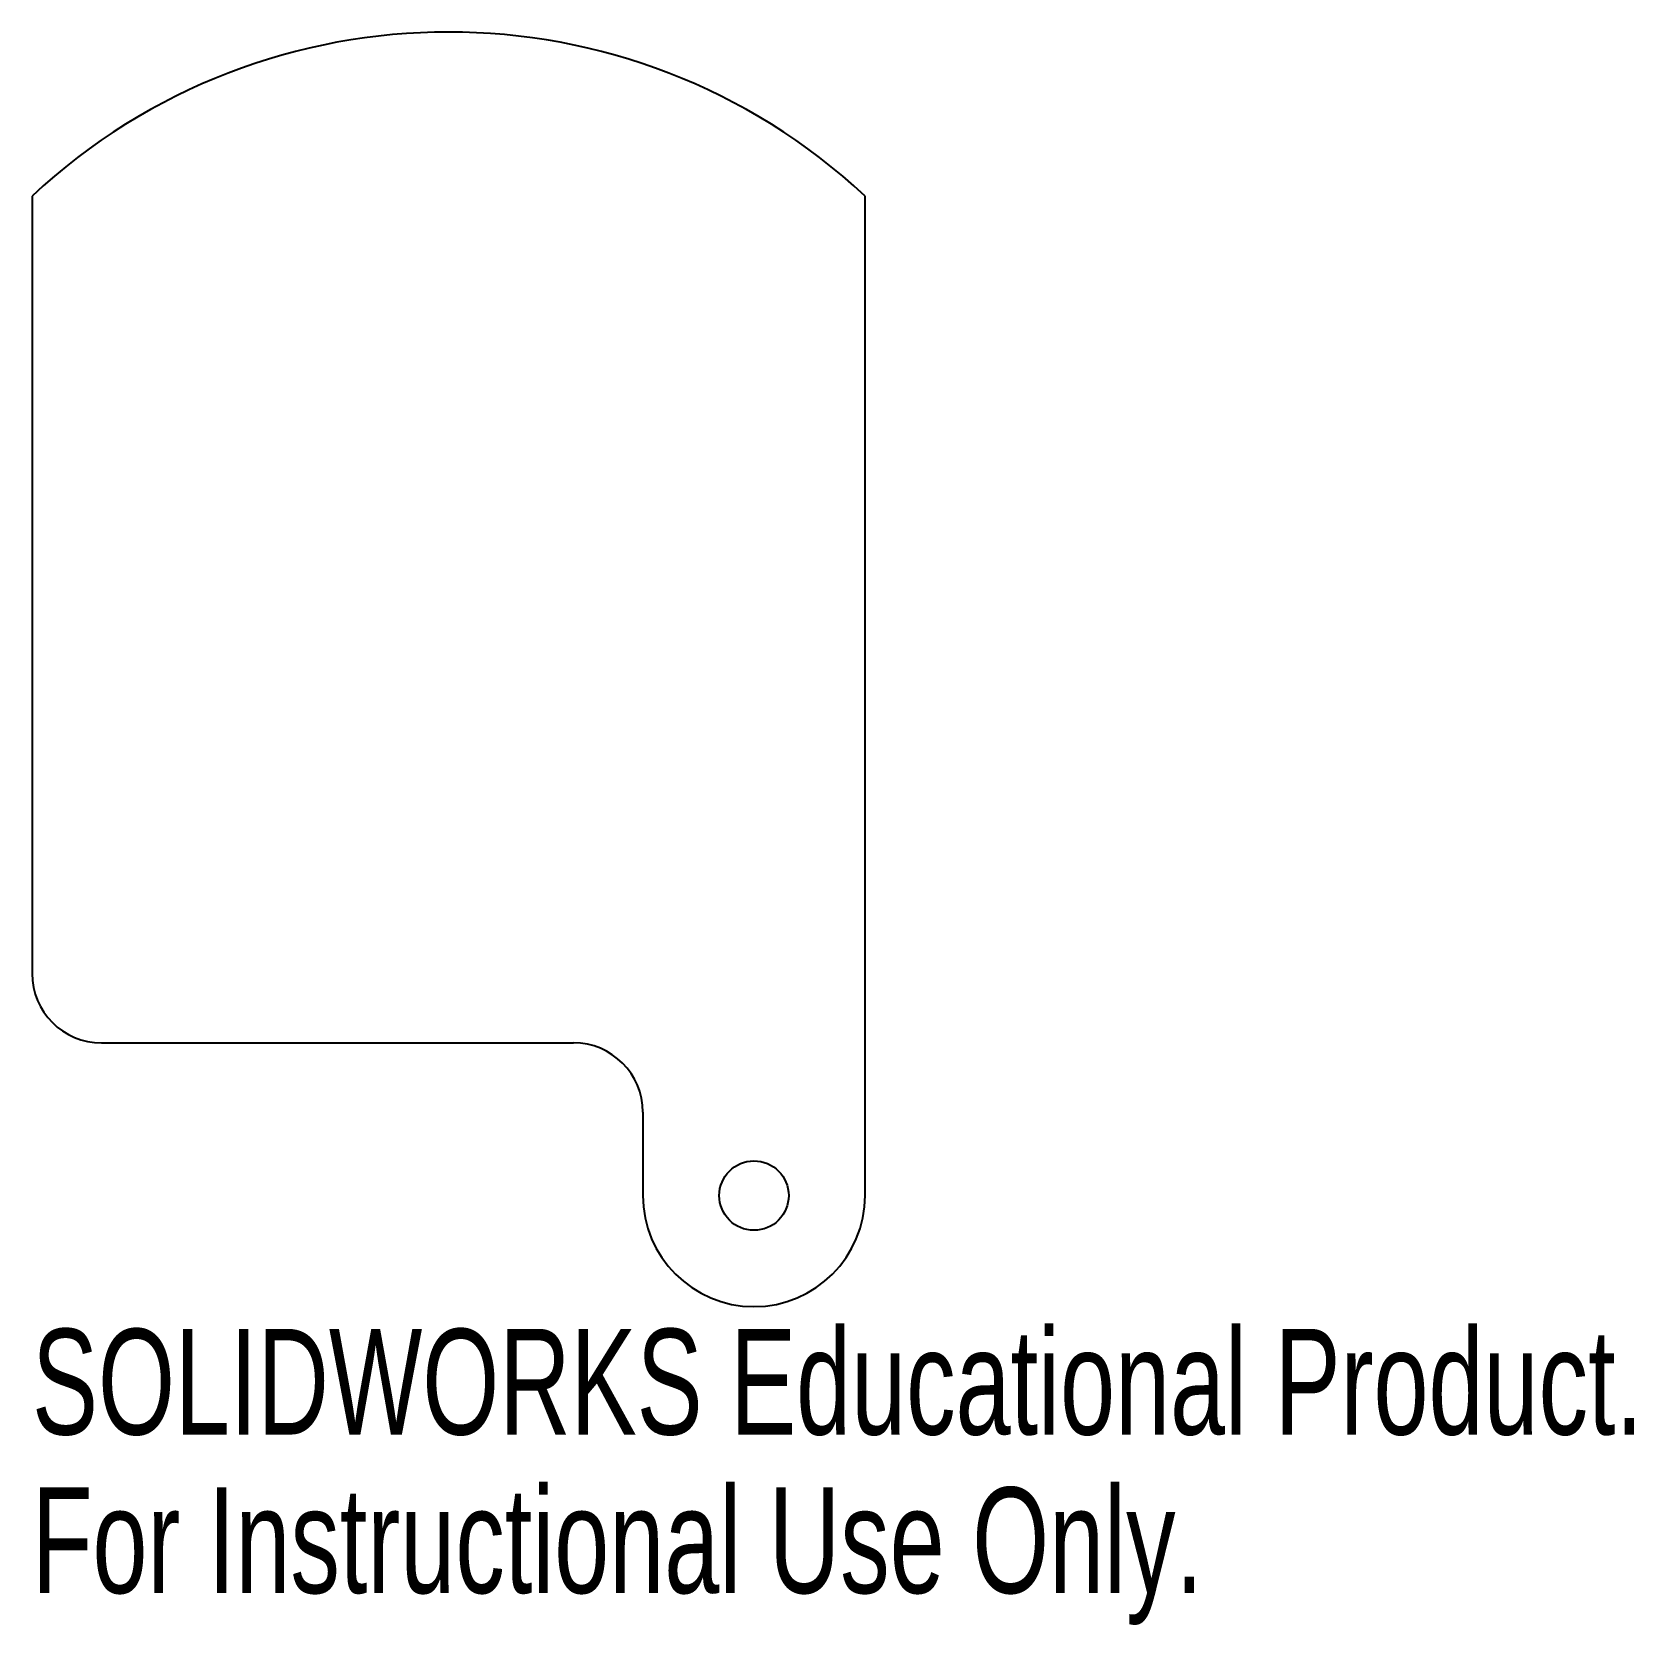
# Model space of a CAD drawing. Header units: inches. Extents: x -0.75 to 2.13, y -0.77 to 2.1.
import ezdxf

# ---------------------------------------------------------------- set-up
doc = ezdxf.new("R2010")
doc.units = ezdxf.units.IN
doc.header["$MEASUREMENT"] = 0
doc.styles.add('SLDTEXTSTYLE0', font='TXT', dxfattribs={"width": 0.7})

msp = doc.modelspace()

# ---------------------------------------------------------------- linework, layer by layer
at = {"color": 7, "linetype": 'Continuous', "lineweight": 25}
for p, q in [((-0.75, 1.8), (-0.75, 0.4)), ((0.75, 0), (0.75, 1.8)), ((-0.625, 0.275), (0.225, 0.275)), ((0.35, 0.15), (0.35, 0))]:
    msp.add_line(p, q, dxfattribs=at)
msp.add_circle((0.55, 0), 0.0625, dxfattribs=at)
for centre, radius, start, end in [((0, 0.9953), 1.1, 47.0141, 132.9859), ((-0.625, 0.4), 0.125, 180, 270), ((0.225, 0.15), 0.125, 0, 90), ((0.55, 0), 0.2, 180, 0)]:
    msp.add_arc(centre, radius, start, end, dxfattribs=at)

# ---------------------------------------------------------------- texts
at = {"color": 7, "linetype": 'Continuous', "char_height": 0.1903, "attachment_point": 1, "style": 'SLDTEXTSTYLE0'}
for s, insert in [('SOLIDWORKS Educational Product.', (-0.75, -0.2401)), ('For Instructional Use Only.', (-0.75, -0.5256))]:
    msp.add_mtext(s, dxfattribs=dict(at, insert=insert))

doc.saveas('drawing.dxf')
